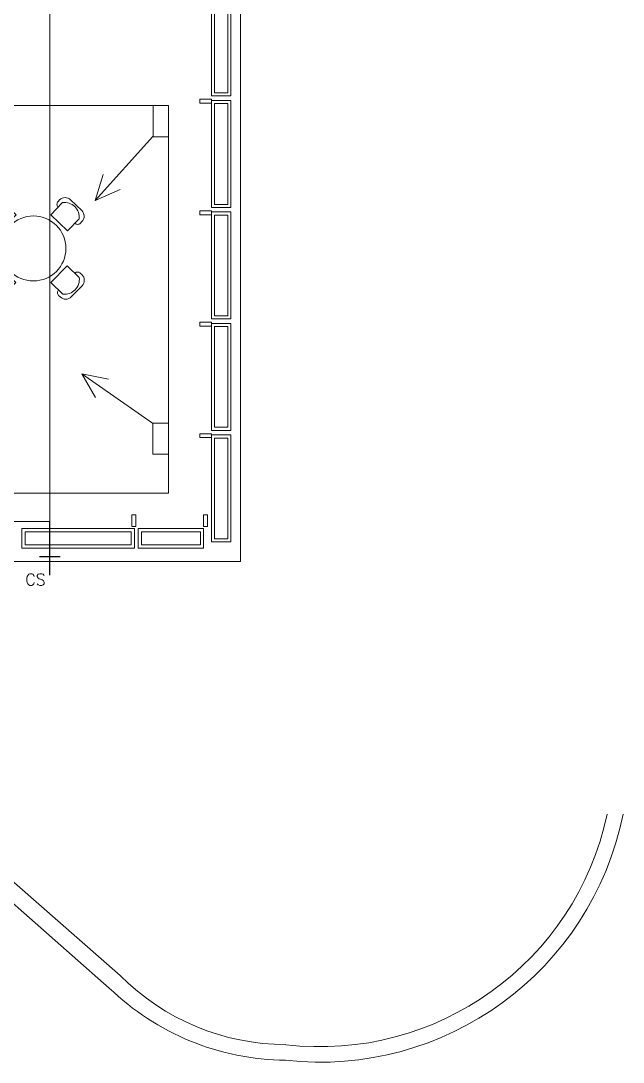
# Model space of a CAD drawing. Header units: millimetres. Extents: x 539 to 842, y -453 to -96.
# Drawn here: x 829.16 to 836.9, y -367.81 to -354.42 of the extents above; entities that cross this region are included whole.
import ezdxf
from ezdxf.enums import TextEntityAlignment as Align

# ---------------------------------------------------------------- set-up
doc = ezdxf.new("R2010")
doc.units = ezdxf.units.MM
doc.header["$LTSCALE"] = 0.1
doc.linetypes.add('ACAD_ISO02W100', pattern=[15, 12, -3])
doc.linetypes.add('CONTINUA', pattern=[0])
doc.layers.get('0').update_dxf_attribs({"lineweight": 5})
for name, color, linetype, lineweight in [('00-Agua Fria', 5, 'ACAD_ISO02W100', 20), ('A-GLAZ-CWMG', 7, 'Continuous', 5), ('Agua Fria Directa - Texto', 7, 'Continuous', 18), ('CORDON H NUEVO', 251, 'Continuous', 5), ('MUEBLES', 250, 'Continuous', 5)]:
    doc.layers.add(name, color=color, linetype=linetype, lineweight=lineweight)
doc.layers.add('00-Pluvial', color=40, linetype='Continuous')
doc.styles.add('Romans', font='romans.shx')

# ---------------------------------------------------------------- blocks, each defined once
blk = doc.blocks.new('mesad')
at = {"layer": 'MUEBLES'}
for points in [[(-0.324, 0.533), (-0.324, 0.533, 0.414214), (-0.324, 0.604), (-0.345, 0.624, 0.414214), (-0.487, 0.622), (-0.626, 0.479, 0.414214), (-0.624, 0.337), (-0.603, 0.317, 0.414214), (-0.533, 0.318), (-0.533, 0.318)], [(0.324, 0.533), (0.324, 0.533, -0.414214), (0.324, 0.604), (0.345, 0.624, -0.414214), (0.487, 0.622), (0.626, 0.479, -0.414214), (0.624, 0.337), (0.603, 0.317, -0.414214), (0.533, 0.318), (0.533, 0.318)], [(-0.533, -0.324), (-0.533, -0.324, 0.414214), (-0.604, -0.324), (-0.624, -0.345, 0.414214), (-0.622, -0.487), (-0.479, -0.626, 0.414214), (-0.337, -0.624), (-0.317, -0.603, 0.414214), (-0.318, -0.533), (-0.318, -0.533)], [(0.533, -0.324), (0.533, -0.324, -0.414214), (0.604, -0.324), (0.624, -0.345, -0.414214), (0.622, -0.487), (0.479, -0.626, -0.414214), (0.337, -0.624), (0.317, -0.603, -0.414214), (0.318, -0.533), (0.318, -0.533)]]:
    blk.add_lwpolyline(points, format="xyb", dxfattribs=at)
for points in [[(-0.589, 0.373), (-0.434, 0.222), (-0.225, 0.437), (-0.38, 0.588, 0.490132)], [(0.589, 0.373), (0.434, 0.222), (0.225, 0.437), (0.38, 0.588, -0.490132)], [(-0.373, -0.589), (-0.222, -0.434), (-0.437, -0.225), (-0.588, -0.38, 0.490132)], [(0.373, -0.589), (0.222, -0.434), (0.437, -0.225), (0.588, -0.38, -0.490132)]]:
    blk.add_lwpolyline(points, format="xyb", close=True, dxfattribs=at)
at = {"layer": 'MUEBLES', "ltscale": 1e-05}
blk.add_circle((0, 0), 0.418, dxfattribs=at)
blk = doc.blocks.new('Montante rectangular - 50 x 150mm-V31-02 Torre PB')
at = {"layer": 'A-GLAZ-CWMG', "color": 8}
for p, q in [((-0.025, 0.075), (-0.018, 0.075)), ((-0.025, -0.046), (-0.025, 0.075)), ((-0.017, 0.075), (-0.004, 0.075)), ((-0.003, 0.075), (0.009, 0.075)), ((0.01, 0.075), (0.022, 0.075)), ((0.025, 0.075), (0.025, -0.06)), ((-0.025, -0.075), (-0.025, -0.046)), ((0.025, -0.075), (-0.025, -0.075)), ((0.025, -0.06), (0.025, -0.075))]:
    blk.add_line(p, q, dxfattribs=at)
blk = doc.blocks.new('Montante rectangular - 50 x 150mm-1818797-02 Torre PB')
at = {"layer": 'A-GLAZ-CWMG', "color": 8}
for p, q in [((0, 0.075), (-0.05, 0.075)), ((-0.05, 0.075), (-0.05, 0.049)), ((-0.05, 0.049), (-0.05, -0.075)), ((0, 0.03), (0, 0.075)), ((0, -0.032), (0, 0.03)), ((-0.05, -0.075), (0, -0.075)), ((0, -0.045), (0, -0.033)), ((0, -0.057), (0, -0.046)), ((0, -0.07), (0, -0.058)), ((0, -0.075), (0, -0.071))]:
    blk.add_line(p, q, dxfattribs=at)
blk = doc.blocks.new('Montante rectangular - 50 x 150mm-V34-02 Torre PB')
at = {"layer": 'A-GLAZ-CWMG', "color": 8}
for p, q in [((-0.025, 0.075), (0.025, 0.075)), ((-0.025, 0.01), (-0.025, 0.075)), ((-0.025, -0.07), (-0.025, 0.01)), ((0.025, 0.075), (0.025, 0.019)), ((0.025, 0.019), (0.025, -0.056)), ((-0.025, -0.075), (-0.025, -0.07)), ((0.025, -0.075), (-0.025, -0.075)), ((0.025, -0.056), (0.025, -0.075))]:
    blk.add_line(p, q, dxfattribs=at)
blk = doc.blocks.new('T1-PB-2020')
at = {"color": 8}
for p, q in [((4127.451, 1251.565), (4127.451, 1267.486)), ((4123.611, 1257.429), (4126.325, 1257.429)), ((4126.524, 1252.447), (4126.525, 1257.429)), ((4119.555, 1252.447), (4126.524, 1252.447)), ((4115.6, 1251.565), (4127.451, 1251.565))]:
    blk.add_line(p, q, dxfattribs=at)
for points in [[(4127.076, 1257.553), (4127.326, 1257.553), (4127.326, 1258.928), (4127.076, 1258.928)], [(4127.116, 1257.593), (4127.286, 1257.593), (4127.286, 1258.888), (4127.116, 1258.888)], [(4127.076, 1256.119), (4127.326, 1256.119), (4127.326, 1257.494), (4127.076, 1257.494)], [(4127.116, 1256.159), (4127.286, 1256.159), (4127.286, 1257.454), (4127.116, 1257.454)], [(4127.076, 1254.686), (4127.326, 1254.686), (4127.326, 1256.061), (4127.076, 1256.061)], [(4127.116, 1254.726), (4127.286, 1254.726), (4127.286, 1256.021), (4127.116, 1256.021)], [(4127.076, 1253.252), (4127.326, 1253.252), (4127.326, 1254.627), (4127.076, 1254.627)], [(4127.116, 1253.292), (4127.286, 1253.292), (4127.286, 1254.587), (4127.116, 1254.587)], [(4127.076, 1251.818), (4127.326, 1251.818), (4127.326, 1253.194), (4127.076, 1253.194)], [(4127.116, 1251.858), (4127.286, 1251.858), (4127.286, 1253.154), (4127.116, 1253.154)], [(4124.639, 1251.99), (4126.086, 1251.99), (4126.086, 1251.74), (4124.639, 1251.74)], [(4124.679, 1251.95), (4126.046, 1251.95), (4126.046, 1251.78), (4124.679, 1251.78)], [(4126.136, 1251.99), (4126.976, 1251.99), (4126.976, 1251.74), (4126.136, 1251.74)], [(4126.176, 1251.95), (4126.936, 1251.95), (4126.936, 1251.78), (4126.176, 1251.78)]]:
    blk.add_lwpolyline(points, close=True, dxfattribs=at)
for points in [[(4126.325, 1257.029), (4126.325, 1257.429), (4126.524, 1257.429), (4126.524, 1257.029), (4126.325, 1257.029)], [(4126.324, 1252.946), (4126.324, 1253.346), (4126.524, 1253.346), (4126.524, 1252.946), (4126.324, 1252.946)]]:
    blk.add_lwpolyline(points, dxfattribs=at)
at = {"color": 8, "extrusion": (0, 0, -1), "xscale": -1}
for name, p, rotation in [('Montante rectangular - 50 x 150mm-V34-02 Torre PB', (-4127.001, 1257.485), 270), ('Montante rectangular - 50 x 150mm-V34-02 Torre PB', (-4127.001, 1256.051), 270), ('Montante rectangular - 50 x 150mm-V34-02 Torre PB', (-4127.001, 1254.618), 270), ('Montante rectangular - 50 x 150mm-V34-02 Torre PB', (-4127.001, 1253.184), 270), ('Montante rectangular - 50 x 150mm-V31-02 Torre PB', (-4126.077, 1252.09), 180)]:
    blk.add_blockref(name, p, dxfattribs=dict(at, rotation=rotation))
at = {"color": 8, "lineweight": 5, "xscale": -1, "rotation": 180}
blk.add_blockref('mesad', (4124.787, 1255.592), dxfattribs=at)
at = {"color": 8, "xscale": -1, "rotation": 180}
blk.add_blockref('Montante rectangular - 50 x 150mm-1818797-02 Torre PB', (4127.026, 1252.09), dxfattribs=at)

msp = doc.modelspace()

# ---------------------------------------------------------------- linework, layer by layer
at = {"layer": '00-Agua Fria', "color": 5, "linetype": 'CONTINUA', "lineweight": 25}
msp.add_line((829.531, -361.542), (829.531, -360.852), dxfattribs=at)
at = {"layer": '00-Agua Fria', "color": 5, "lineweight": 25}
msp.add_line((829.4, -361.304), (829.662, -361.304), dxfattribs=at)
at = {"layer": '00-Agua Fria', "linetype": 'CONTINUA'}
for points in [[(829.531, -345.226), (829.531, -360.852)], [(829.531, -360.852), (804.167, -360.852)]]:
    msp.add_lwpolyline(points, dxfattribs=at)
at = {"layer": '00-Pluvial', "lineweight": 20}
for p, q in [((830.857, -355.904), (830.113, -356.725)), ((830.113, -356.725), (830.216, -356.39)), ((830.113, -356.725), (830.434, -356.584)), ((830.852, -359.587), (829.942, -358.956)), ((829.942, -358.956), (830.119, -359.259)), ((829.942, -358.956), (830.287, -359.021))]:
    msp.add_line(p, q, dxfattribs=at)
at = {"layer": 'CORDON H NUEVO', "lineweight": 5}
for p, q in [((826.15, -362.94), (830.436, -366.692)), ((826.01, -363.082), (830.296, -366.852))]:
    msp.add_line(p, q, dxfattribs=at)
for centre, radius, start, end in [((833.004, -363.827), 3.978, 263.6362, 348.5787), ((833.005, -363.83), 3.776, 263.3092, 348.005), ((832.577, -364.555), 3.025, 224.9378, 269.767), ((832.595, -364.471), 3.31, 226.0011, 269.4558)]:
    msp.add_arc(centre, radius, start, end, dxfattribs=at)

# ---------------------------------------------------------------- block references
at = {"color": 2}
msp.add_blockref('T1-PB-2020', (-3295.467, -1612.934), dxfattribs=at)

# ---------------------------------------------------------------- texts
at = {"layer": 'Agua Fria Directa - Texto', "style": 'Romans'}
msp.add_text('CS', height=0.15, rotation=360, dxfattribs=at).set_placement((829.214, -361.525), align=Align.TOP_LEFT)

doc.saveas('drawing.dxf')
